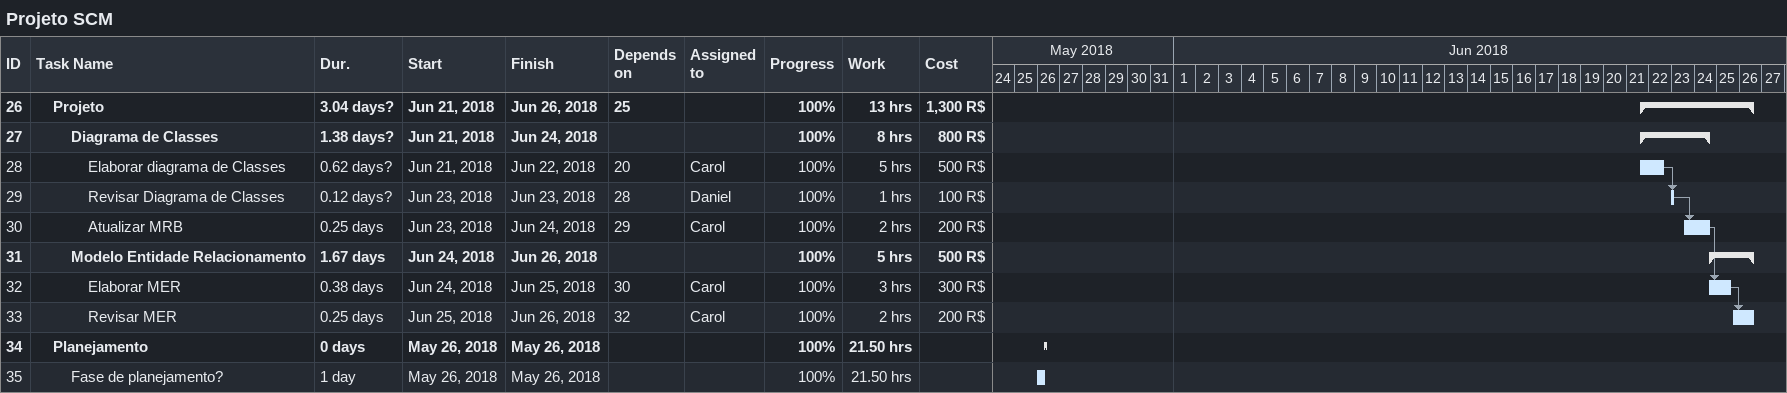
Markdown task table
Projeto SCM

| ID | Level | Task | Duration | Start | Finish | Predecessors | Resources | % complete | Work (h) | Cost (R$) |
|---|---|---|---|---|---|---|---|---|---|---|
| 26 | 2 | **Projeto** | 3.04d? | 2018-06-21 | 2018-06-26 | 25 |  | 100 | 13 | 1300 |
| 27 | 3 | **Diagrama de Classes** | 1.38d? | 2018-06-21 | 2018-06-24 |  |  | 100 | 8 | 800 |
| 28 | 4 | Elaborar diagrama de Classes | 0.62d? | 2018-06-21 | 2018-06-22 | 20 | Carol | 100 | 5 | 500 |
| 29 | 4 | Revisar Diagrama de Classes | 0.12d? | 2018-06-23 | 2018-06-23 | 28 | Daniel | 100 | 1 | 100 |
| 30 | 4 | Atualizar MRB | 0.25d | 2018-06-23 | 2018-06-24 | 29 | Carol | 100 | 2 | 200 |
| 31 | 3 | **Modelo Entidade Relacionamento** | 1.67d | 2018-06-24 | 2018-06-26 |  |  | 100 | 5 | 500 |
| 32 | 4 | Elaborar MER | 0.38d | 2018-06-24 | 2018-06-25 | 30 | Carol | 100 | 3 | 300 |
| 33 | 4 | Revisar MER | 0.25d | 2018-06-25 | 2018-06-26 | 32 | Carol | 100 | 2 | 200 |
| 34 | 2 | **Planejamento** | 0d | 2018-05-26 | 2018-05-26 |  |  | 100 | 21.50 |  |
| 35 | 3 | Fase de planejamento? | 1d | 2018-05-26 | 2018-05-26 |  |  | 100 | 21.50 |  |
